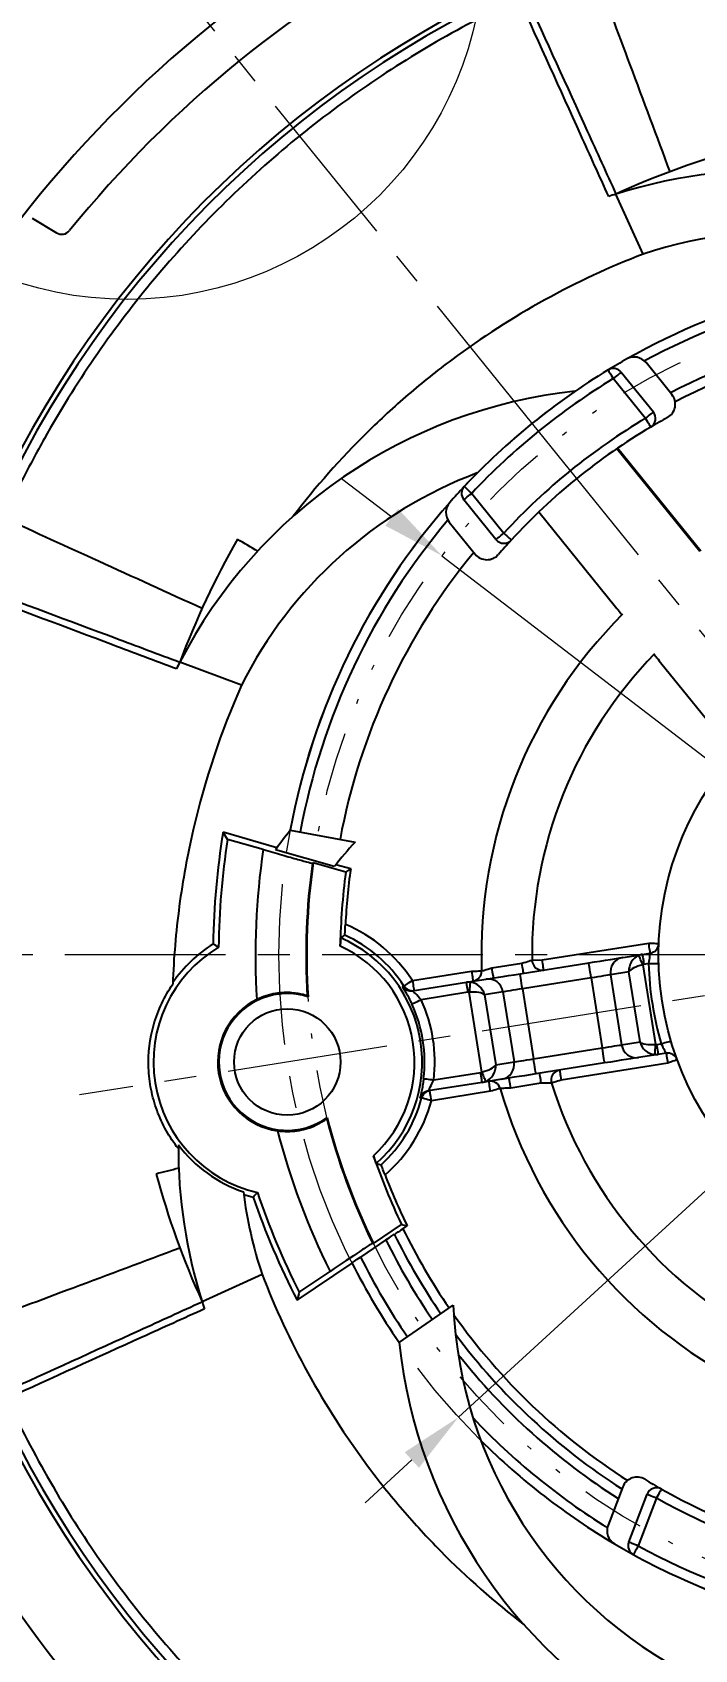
# Model space of a CAD drawing. Header units: millimetres. Extents: x 2517 to 6633, y 792 to 3241.
# Drawn here: x 2718.24 to 2731.32, y 961.41 to 993.32 of the extents above; entities that cross this region are included whole.
import ezdxf

# ---------------------------------------------------------------- set-up
doc = ezdxf.new("R2010")
doc.units = ezdxf.units.MM
doc.linetypes.add('CENTER', pattern=[50.8, 31.75, -6.35, 6.35, -6.35])
doc.linetypes.add('DIVIDE', pattern=[31.75, 12.7, -6.35, 0, -6.35, 0, -6.35])
for name, color, linetype, lineweight in [('中心线', 1, 'CENTER', 9), ('双点划线', 5, 'DIVIDE', 9), ('实线', 7, 'Continuous', 25), ('尺寸标注', 2, 'Continuous', 9)]:
    doc.layers.add(name, color=color, linetype=linetype, lineweight=lineweight)
doc.styles.add('st', font='txt.shx')
doc.dimstyles.new('2st', dxfattribs={"dimscale": 0.5, "dimtxt": 2.5, "dimasz": 2.5, "dimexe": 1.25, "dimexo": 0, "dimtad": 1, "dimtoh": 1, "dimdec": 1, "dimlfac": 0.5, "dimdsep": 46, "dimtxsty": 'st', "dimcen": 0, "dimclrd": 256, "dimclre": 256, "dimclrt": 3, "dimadec": 0, "dimazin": 2, "dimtfac": 1, "dimtdec": 1, "dimtofl": 0, "dimtmove": 0, "dimatfit": 1, "dimfxl": 1, "dimlwd": -1, "dimlwe": -1, "dimarcsym": 0})
doc.dimstyles.new('st', dxfattribs={"dimscale": 0.5, "dimtxt": 2.5, "dimasz": 2.5, "dimexe": 1.25, "dimexo": 0, "dimtad": 1, "dimtoh": 1, "dimdsep": 46, "dimtxsty": 'st', "dimcen": 0, "dimclrd": 256, "dimclre": 256, "dimclrt": 3, "dimadec": 3, "dimazin": 2, "dimtfac": 1, "dimtmove": 0, "dimatfit": 1, "dimfxl": 1, "dimlwd": -1, "dimlwe": -1, "dimarcsym": 0})

# ---------------------------------------------------------------- blocks, each defined once
blk = doc.blocks.new('*D490')
at = {"layer": 'Defpoints', "color": 0, "ltscale": 0.1, "transparency": 16777216}
for p in [(2727.425, 1001.778), (2745.695, 998.8), (2728.234, 985.454), (2736.604, 975.118), (2736.604, 975.118)]:
    blk.add_point(p, dxfattribs=at)
at = {"layer": '中心线', "ltscale": 0.1, "transparency": 16777216}
for p, q in [((2745.695, 998.8), (2746.933, 1002.024)), ((2728.234, 985.454), (2718.467, 997.516))]:
    blk.add_line(p, q, dxfattribs=at)
blk.add_arc((2736.604, 975.118), 28.196, 71.5403, 126.4597, dxfattribs=at)
for points in [[(2745.603, 1002.059), (2745.462, 1001.667), (2746.709, 1001.441)], [(2719.976, 997.63), (2719.721, 997.96), (2718.86, 997.03)]]:
    blk.add_solid(points, dxfattribs=at)
at = {"layer": '中心线', "color": 3, "ltscale": 0.1, "transparency": 16777216, "insert": (2733.205, 1004.052), "char_height": 1.25, "attachment_point": 5, "rotation": 6.7014, "style": 'st'}
blk.add_mtext('60°', dxfattribs=at)
blk = doc.blocks.new('*D494')
at = {"layer": 'Defpoints', "color": 0, "ltscale": 0.1, "transparency": 16777216}
for p in [(2746.556, 984.24), (2726.653, 965.995)]:
    blk.add_point(p, dxfattribs=at)
at = {"layer": '尺寸标注', "ltscale": 0.1, "transparency": 16777216}
for p, q in [((2747.477, 985.084), (2755.873, 992.78)), ((2755.873, 992.78), (2759.519, 992.78)), ((2726.653, 965.995), (2746.556, 984.24)), ((2725.731, 965.151), (2724.81, 964.306))]:
    blk.add_line(p, q, dxfattribs=at)
for points in [[(2747.337, 985.238), (2747.618, 984.931), (2746.556, 984.24)], [(2725.591, 965.304), (2725.872, 964.997), (2726.653, 965.995)]]:
    blk.add_solid(points, dxfattribs=at)
at = {"layer": '尺寸标注', "color": 3, "ltscale": 0.1, "transparency": 16777216, "insert": (2757.852, 993.718), "char_height": 1.25, "attachment_point": 5, "style": 'st'}
blk.add_mtext('∅27', dxfattribs=at)
blk = doc.blocks.new('*D507')
at = {"layer": 'Defpoints', "color": 0, "ltscale": 0.1, "transparency": 16777216}
for p in [(2726.326, 982.995), (2746.883, 967.24)]:
    blk.add_point(p, dxfattribs=at)
at = {"layer": '尺寸标注', "ltscale": 0.1, "transparency": 16777216}
for p, q in [((2725.333, 983.755), (2724.341, 984.515)), ((2726.326, 982.995), (2746.883, 967.24)), ((2747.875, 966.48), (2757.209, 959.327)), ((2757.209, 959.327), (2764.526, 959.327))]:
    blk.add_line(p, q, dxfattribs=at)
for points in [[(2725.46, 983.92), (2725.207, 983.59), (2726.326, 982.995)], [(2748.002, 966.646), (2747.749, 966.315), (2746.883, 967.24)]]:
    blk.add_solid(points, dxfattribs=at)
at = {"layer": '尺寸标注', "color": 3, "ltscale": 0.1, "transparency": 16777216, "insert": (2761.024, 960.675), "char_height": 1.25, "attachment_point": 5, "style": 'st'}
blk.add_mtext('%%c26{}{\\H0.71x;\\C3;\\S+0.03^  0;}', dxfattribs=at)

msp = doc.modelspace()

# ---------------------------------------------------------------- linework, layer by layer
at = {"layer": '中心线', "ltscale": 0.1}
for p, q in [((2736.6044, 975.1175), (2728.2344, 985.4536)), ((2750.3236, 977.2904), (2719.1662, 972.3556)), ((2762.6934, 975.1175), (2704.2902, 975.1175))]:
    msp.add_line(p, q, dxfattribs=at)
msp.add_circle((2736.6044, 975.1175), 13.5, dxfattribs=at)
at = {"layer": '双点划线', "ltscale": 0.1}
msp.add_circle((2736.6044, 975.1175), 12.95, dxfattribs=at)
at = {"layer": '实线'}
for p, q in [((2730.301, 988.9489), (2729.7619, 990.1319)), ((2718.2359, 989.6543), (2718.7129, 989.3677)), ((2729.8657, 986.6171), (2730.5014, 985.8322)), ((2730.8675, 986.1746), (2730.3564, 986.8057)), ((2730.3459, 985.7063), (2729.7103, 986.4912)), ((2731.4215, 983.0792), (2729.7783, 985.1083)), ((2731.4362, 983.0887), (2729.7928, 985.1181)), ((2727.3928, 983.3149), (2726.7571, 984.0998)), ((2726.9126, 984.2257), (2727.5482, 983.4407)), ((2726.4707, 983.6591), (2726.9817, 983.028)), ((2728.2385, 983.8595), (2729.7553, 981.9864)), ((2722.367, 980.4407), (2721.1493, 980.896)), ((2730.6419, 980.8915), (2731.9765, 979.2434)), ((2723.3304, 977.5777), (2724.6087, 977.3408)), ((2723.0654, 977.2334), (2722.0036, 977.5379)), ((2722.7969, 977.1969), (2722.0917, 977.3991)), ((2724.1982, 976.8605), (2723.0362, 977.1937)), ((2723.7682, 976.9274), (2723.7828, 976.9369)), ((2724.4263, 976.7524), (2723.7828, 976.9369)), ((2724.2235, 976.8923), (2724.2307, 976.8902)), ((2724.5231, 976.8154), (2724.232, 976.8989)), ((2724.4263, 976.7524), (2724.5231, 976.8154)), ((2728.305, 975.018), (2730.4088, 975.3512)), ((2729.8964, 975.0676), (2730.284, 975.1289)), ((2730.284, 975.1289), (2730.4401, 975.1537)), ((2725.7427, 974.6122), (2726.9097, 974.797)), ((2727.3079, 974.8601), (2727.9059, 974.9548)), ((2727.8672, 974.7462), (2729.2256, 974.9613)), ((2728.105, 975.0156), (2728.305, 975.018)), ((2730.0188, 974.7832), (2729.6559, 974.7257)), ((2729.6559, 974.7257), (2729.8749, 973.343)), ((2730.2378, 973.4004), (2730.0188, 974.7832)), ((2730.2911, 974.9245), (2730.5404, 973.3501)), ((2730.4067, 974.9459), (2730.3153, 974.9314)), ((2725.74, 974.4092), (2726.8089, 974.5785)), ((2726.8089, 974.5785), (2727.1965, 974.6399)), ((2727.5309, 974.3892), (2727.1679, 974.3317)), ((2727.5309, 974.3892), (2727.7499, 973.0064)), ((2729.2726, 974.665), (2727.9141, 974.4499)), ((2727.9141, 974.4499), (2728.1331, 973.0671)), ((2729.2726, 974.665), (2729.4916, 973.2822)), ((2723.6664, 974.3101), (2723.6807, 974.2919)), ((2726.8401, 974.381), (2725.9123, 974.234)), ((2727.1147, 972.8076), (2726.8653, 974.382)), ((2727.1679, 974.3317), (2727.3869, 972.9489)), ((2728.1331, 973.0671), (2729.4916, 973.2822)), ((2729.8749, 973.343), (2730.2378, 973.4004)), ((2730.5969, 973.1536), (2730.2093, 973.0922)), ((2730.5656, 973.3511), (2730.657, 973.3656)), ((2730.7529, 973.1783), (2730.5969, 973.1536)), ((2726.1626, 972.6537), (2727.0904, 972.8007)), ((2727.3869, 972.9489), (2727.7499, 973.0064)), ((2729.5385, 972.9859), (2728.1801, 972.7708)), ((2730.7842, 972.9807), (2728.6804, 972.6475)), ((2727.1217, 972.6032), (2726.0528, 972.4339)), ((2727.5093, 972.6646), (2727.1217, 972.6032)), ((2728.2813, 972.5843), (2727.6834, 972.4896)), ((2727.2851, 972.4265), (2726.1181, 972.2417)), ((2724.0501, 971.8874), (2724.0581, 971.9092)), ((2724.9726, 969.4251), (2725.5276, 969.7995)), ((2725.5276, 969.7995), (2725.6391, 969.7694)), ((2725.5554, 969.7129), (2725.6391, 969.7694)), ((2725.2167, 969.4951), (2724.715, 969.1566)), ((2724.9557, 969.4296), (2724.9726, 969.4251)), ((2723.4662, 968.3038), (2724.5518, 969.036)), ((2722.773, 968.8142), (2721.59, 968.2751)), ((2723.5071, 968.4629), (2724.1153, 968.8732)), ((2725.4787, 967.471), (2726.55, 968.2074)), ((2729.8972, 964.6207), (2729.6061, 963.8625)), ((2730.0148, 963.5319), (2730.3767, 964.4749)), ((2730.5635, 964.4032), (2730.2015, 963.4602))]:
    msp.add_line(p, q, dxfattribs=at)
at = {"layer": '实线', "flags": 128}
for points in [[(2729.6066, 986.6623), (2729.6086, 986.659), (2729.6145, 986.6493), (2729.6241, 986.6335), (2729.637, 986.6122), (2729.6527, 986.5863), (2729.6706, 986.5567), (2729.6901, 986.5246), (2729.7103, 986.4912)], [(2729.7103, 986.4912), (2729.7406, 986.5158), (2729.7698, 986.5394), (2729.7966, 986.5612), (2729.8202, 986.5802), (2729.8395, 986.5959), (2729.8539, 986.6075), (2729.8627, 986.6147), (2729.8657, 986.6171)], [(2730.3459, 985.7063), (2730.3762, 985.7308), (2730.4054, 985.7545), (2730.4323, 985.7762), (2730.4558, 985.7953), (2730.4752, 985.8109), (2730.4895, 985.8226), (2730.4984, 985.8297), (2730.5014, 985.8322)], [(2730.3459, 985.7063), (2730.3658, 985.6727), (2730.3849, 985.6404), (2730.4025, 985.6106), (2730.4179, 985.5845), (2730.4305, 985.5631), (2730.4399, 985.5472), (2730.4457, 985.5374), (2730.4477, 985.5341)], [(2726.7668, 984.3627), (2726.7696, 984.36), (2726.7779, 984.3522), (2726.7914, 984.3396), (2726.8095, 984.3225), (2726.8316, 984.3018), (2726.8568, 984.2781), (2726.8841, 984.2524), (2726.9126, 984.2257)], [(2726.7571, 984.0998), (2726.7601, 984.1023), (2726.769, 984.1094), (2726.7833, 984.121), (2726.8026, 984.1367), (2726.8262, 984.1558), (2726.8531, 984.1775), (2726.8822, 984.2011), (2726.9126, 984.2257)], [(2727.3928, 983.3149), (2727.3958, 983.3173), (2727.4046, 983.3245), (2727.419, 983.3361), (2727.4383, 983.3517), (2727.4618, 983.3708), (2727.4887, 983.3926), (2727.5179, 983.4162), (2727.5482, 983.4407)], [(2727.5482, 983.4407), (2727.5769, 983.4143), (2727.6046, 983.3889), (2727.63, 983.3655), (2727.6523, 983.345), (2727.6706, 983.3282), (2727.6842, 983.3157), (2727.6926, 983.308), (2727.6955, 983.3054)], [(2722.0917, 977.3991), (2722.074, 977.4269), (2722.0036, 977.5379)], [(2724.323, 975.453), (2724.3686, 975.4819), (2724.4089, 975.5071)], [(2730.4088, 975.3512), (2730.4478, 975.3497), (2730.4853, 975.3483), (2730.5198, 975.347), (2730.5501, 975.3459), (2730.5749, 975.3449), (2730.5934, 975.3442), (2730.6048, 975.3438), (2730.6086, 975.3437)], [(2730.4401, 975.1537), (2730.4395, 975.1575), (2730.4377, 975.1687), (2730.4348, 975.187), (2730.4309, 975.2115), (2730.4262, 975.2415), (2730.4207, 975.2756), (2730.4149, 975.3127), (2730.4088, 975.3512)], [(2729.2256, 974.9613), (2729.3397, 974.9794), (2729.4506, 974.997), (2729.5554, 975.0135), (2729.6511, 975.0287), (2729.7352, 975.042), (2729.8053, 975.0531), (2729.8595, 975.0617), (2729.8964, 975.0676)], [(2730.2911, 974.9245), (2730.2766, 974.9592), (2730.2627, 974.9927), (2730.2497, 975.0237), (2730.2383, 975.0512), (2730.2287, 975.0742), (2730.2213, 975.0918), (2730.2164, 975.1035), (2730.2142, 975.1088)], [(2730.284, 975.1289), (2730.2846, 975.1252), (2730.2864, 975.1139), (2730.2893, 975.0957), (2730.2932, 975.0711), (2730.2979, 975.0412), (2730.3033, 975.007), (2730.3092, 974.9699), (2730.3153, 974.9314)], [(2726.9097, 974.797), (2726.9487, 974.7983), (2726.9862, 974.7995), (2727.0207, 974.8007), (2727.051, 974.8017), (2727.0759, 974.8025), (2727.0943, 974.8031), (2727.1057, 974.8035), (2727.1096, 974.8036)], [(2726.9097, 974.797), (2726.9158, 974.7585), (2726.9216, 974.7214), (2726.927, 974.6873), (2726.9318, 974.6573), (2726.9357, 974.6328), (2726.9386, 974.6145), (2726.9404, 974.6033), (2726.941, 974.5995)], [(2727.1965, 974.6399), (2727.2333, 974.6458), (2727.2875, 974.6544), (2727.3576, 974.6655), (2727.4417, 974.6788), (2727.5374, 974.6939), (2727.6422, 974.7105), (2727.7531, 974.7281), (2727.8672, 974.7462)], [(2727.3079, 974.8601), (2727.314, 974.8215), (2727.3199, 974.7845), (2727.3253, 974.7503), (2727.3301, 974.7204), (2727.3339, 974.6958), (2727.3368, 974.6776), (2727.3386, 974.6663), (2727.3392, 974.6625)], [(2727.9141, 974.4499), (2727.905, 974.5077), (2727.8962, 974.5632), (2727.8881, 974.6145), (2727.8809, 974.6594), (2727.8751, 974.6962), (2727.8708, 974.7236), (2727.8681, 974.7405), (2727.8672, 974.7462)], [(2727.9372, 974.7572), (2727.9366, 974.761), (2727.9348, 974.7723), (2727.9319, 974.7905), (2727.928, 974.8151), (2727.9233, 974.845), (2727.9179, 974.8792), (2727.912, 974.9162), (2727.9059, 974.9548)], [(2728.3363, 974.8205), (2728.3357, 974.8242), (2728.3339, 974.8355), (2728.331, 974.8537), (2728.3271, 974.8783), (2728.3223, 974.9082), (2728.3169, 974.9424), (2728.3111, 974.9795), (2728.305, 975.018)], [(2729.2726, 974.665), (2729.2634, 974.7228), (2729.2546, 974.7784), (2729.2465, 974.8296), (2729.2394, 974.8745), (2729.2336, 974.9114), (2729.2292, 974.9388), (2729.2266, 974.9556), (2729.2256, 974.9613)], [(2729.6559, 974.7257), (2729.6348, 974.7224), (2729.6038, 974.7175), (2729.5638, 974.7111), (2729.5157, 974.7035), (2729.461, 974.6949), (2729.4011, 974.6854), (2729.3378, 974.6753), (2729.2726, 974.665)], [(2730.4067, 974.9459), (2730.4457, 974.947), (2730.4833, 974.948), (2730.5178, 974.949), (2730.5481, 974.9498), (2730.573, 974.9505), (2730.5914, 974.951), (2730.6028, 974.9513), (2730.6067, 974.9514)], [(2725.5415, 974.497), (2725.5452, 974.4977), (2725.5601, 974.5004), (2725.575, 974.5032)], [(2725.575, 974.5032), (2725.5785, 974.5054), (2725.5882, 974.5118), (2725.6038, 974.5219), (2725.6246, 974.5354), (2725.65, 974.5519), (2725.6789, 974.5707), (2725.7102, 974.591), (2725.7427, 974.6122)], [(2725.7427, 974.6122), (2725.7488, 974.5736), (2725.7547, 974.5366), (2725.7601, 974.5024), (2725.7648, 974.4725), (2725.7687, 974.4479), (2725.7716, 974.4297), (2725.7734, 974.4184), (2725.774, 974.4146)], [(2726.8401, 974.381), (2726.834, 974.4195), (2726.8282, 974.4566), (2726.8228, 974.4907), (2726.818, 974.5207), (2726.8141, 974.5452), (2726.8112, 974.5635), (2726.8095, 974.5747), (2726.8089, 974.5785)], [(2726.8814, 974.581), (2726.881, 974.5752), (2726.8799, 974.5626), (2726.8784, 974.5435), (2726.8764, 974.5187), (2726.874, 974.489), (2726.8713, 974.4555), (2726.8683, 974.4194), (2726.8653, 974.382)], [(2727.9141, 974.4499), (2727.849, 974.4395), (2727.7856, 974.4295), (2727.7257, 974.42), (2727.671, 974.4113), (2727.623, 974.4037), (2727.5829, 974.3974), (2727.5519, 974.3925), (2727.5309, 974.3892)], [(2725.731, 974.1497), (2725.7347, 974.1515), (2725.7452, 974.1563), (2725.7621, 974.1642), (2725.7846, 974.1747), (2725.812, 974.1874), (2725.8433, 974.2019), (2725.8771, 974.2177), (2725.9123, 974.234)], [(2729.4916, 973.2822), (2729.5568, 973.2926), (2729.6202, 973.3026), (2729.68, 973.3121), (2729.7347, 973.3208), (2729.7828, 973.3284), (2729.8228, 973.3347), (2729.8538, 973.3396), (2729.8749, 973.343)], [(2729.5385, 972.9859), (2729.5376, 972.9916), (2729.5349, 973.0085), (2729.5306, 973.0359), (2729.5248, 973.0727), (2729.5177, 973.1176), (2729.5095, 973.1689), (2729.5007, 973.2244), (2729.4916, 973.2822)], [(2730.5404, 973.3501), (2730.5374, 973.3127), (2730.5345, 973.2766), (2730.5317, 973.2431), (2730.5293, 973.2134), (2730.5273, 973.1886), (2730.5258, 973.1695), (2730.5248, 973.1569), (2730.5243, 973.1511)], [(2730.5656, 973.3511), (2730.5717, 973.3126), (2730.5776, 973.2755), (2730.583, 973.2414), (2730.5877, 973.2114), (2730.5916, 973.1869), (2730.5945, 973.1686), (2730.5963, 973.1574), (2730.5969, 973.1536)], [(2730.657, 973.3656), (2730.6945, 973.3766), (2730.7305, 973.3872), (2730.7636, 973.397), (2730.7927, 973.4056), (2730.8166, 973.4126), (2730.8343, 973.4178), (2730.8452, 973.421), (2730.8489, 973.4221)], [(2730.7529, 973.1783), (2730.7535, 973.1745), (2730.7553, 973.1633), (2730.7582, 973.145), (2730.7621, 973.1204), (2730.7668, 973.0905), (2730.7722, 973.0563), (2730.7781, 973.0193), (2730.7842, 972.9807)], [(2727.1217, 972.6032), (2727.1211, 972.607), (2727.1193, 972.6182), (2727.1164, 972.6365), (2727.1126, 972.661), (2727.1078, 972.691), (2727.1024, 972.7251), (2727.0965, 972.7622), (2727.0904, 972.8007)], [(2727.1915, 972.6233), (2727.1893, 972.6286), (2727.1844, 972.6403), (2727.177, 972.6579), (2727.1675, 972.6809), (2727.156, 972.7084), (2727.1431, 972.7394), (2727.1291, 972.7729), (2727.1147, 972.8076)], [(2727.7499, 973.0064), (2727.7709, 973.0097), (2727.8019, 973.0146), (2727.842, 973.021), (2727.89, 973.0286), (2727.9447, 973.0372), (2728.0046, 973.0467), (2728.068, 973.0568), (2728.1331, 973.0671)], [(2728.1801, 972.7708), (2728.1792, 972.7765), (2728.1765, 972.7933), (2728.1722, 972.8207), (2728.1663, 972.8576), (2728.1592, 972.9025), (2728.1511, 972.9537), (2728.1423, 973.0093), (2728.1331, 973.0671)], [(2728.6491, 972.8451), (2728.6497, 972.8413), (2728.6515, 972.83), (2728.6544, 972.8118), (2728.6583, 972.7872), (2728.663, 972.7573), (2728.6684, 972.7231), (2728.6743, 972.6861), (2728.6804, 972.6475)], [(2730.2093, 973.0922), (2730.1724, 973.0863), (2730.1182, 973.0778), (2730.0481, 973.0666), (2729.964, 973.0533), (2729.8683, 973.0382), (2729.7635, 973.0216), (2729.6526, 973.004), (2729.5385, 972.9859)], [(2730.972, 973.0497), (2730.9684, 973.0484), (2730.9577, 973.0444), (2730.9403, 973.0381), (2730.917, 973.0295), (2730.8885, 973.019), (2730.8561, 973.0071), (2730.8208, 972.9942), (2730.7842, 972.9807)], [(2725.9641, 972.6779), (2725.9682, 972.6774), (2725.9797, 972.676), (2725.9981, 972.6738), (2726.0228, 972.6708), (2726.0528, 972.6671), (2726.087, 972.6629), (2726.1241, 972.6584), (2726.1626, 972.6537)], [(2727.2851, 972.4265), (2727.279, 972.4651), (2727.2731, 972.5021), (2727.2677, 972.5363), (2727.263, 972.5662), (2727.2591, 972.5908), (2727.2562, 972.609), (2727.2544, 972.6203), (2727.2538, 972.6241)], [(2727.4773, 972.482), (2727.4736, 972.481), (2727.4626, 972.4778), (2727.4449, 972.4727), (2727.421, 972.4658), (2727.3919, 972.4574), (2727.3586, 972.4478), (2727.3226, 972.4374), (2727.2851, 972.4265)], [(2728.1801, 972.7708), (2728.066, 972.7527), (2727.9551, 972.7352), (2727.8503, 972.7186), (2727.7546, 972.7034), (2727.6705, 972.6901), (2727.6004, 972.679), (2727.5462, 972.6704), (2727.5093, 972.6646)], [(2727.6834, 972.4896), (2727.6773, 972.5282), (2727.6714, 972.5652), (2727.666, 972.5994), (2727.6613, 972.6293), (2727.6574, 972.6539), (2727.6545, 972.6721), (2727.6527, 972.6834), (2727.6521, 972.6872)], [(2728.25, 972.7819), (2728.2506, 972.7781), (2728.2524, 972.7668), (2728.2553, 972.7486), (2728.2592, 972.724), (2728.264, 972.6941), (2728.2694, 972.6599), (2728.2752, 972.6229), (2728.2813, 972.5843)], [(2728.6804, 972.6475), (2728.6432, 972.6359), (2728.6073, 972.6248), (2728.5743, 972.6145), (2728.5454, 972.6055), (2728.5216, 972.5981), (2728.504, 972.5926), (2728.4931, 972.5892), (2728.4895, 972.588)], [(2725.925, 972.2935), (2725.9212, 972.293), (2725.9062, 972.2911), (2725.8912, 972.2891)], [(2726.1181, 972.2417), (2726.0807, 972.2518), (2726.0446, 972.2614), (2726.0113, 972.2704), (2725.9821, 972.2782), (2725.9581, 972.2846), (2725.9402, 972.2895), (2725.929, 972.2925), (2725.925, 972.2935)], [(2726.1181, 972.2417), (2726.112, 972.2803), (2726.1062, 972.3173), (2726.1008, 972.3515), (2726.096, 972.3814), (2726.0921, 972.406), (2726.0892, 972.4242), (2726.0875, 972.4355), (2726.0869, 972.4393)], [(2725.0277, 971.0033), (2725.0801, 970.9899), (2725.1261, 970.9784)], [(2723.5071, 968.4629), (2723.4988, 968.431), (2723.4662, 968.3038)], [(2730.6617, 964.5774), (2730.6598, 964.574), (2730.6542, 964.5641), (2730.6451, 964.548), (2730.6329, 964.5264), (2730.618, 964.5), (2730.601, 964.4698), (2730.5826, 964.4372), (2730.5635, 964.4032)], [(2730.3767, 964.4749), (2730.3803, 964.4735), (2730.3909, 964.4694), (2730.4082, 964.4628), (2730.4314, 964.4539), (2730.4597, 964.443), (2730.492, 964.4306), (2730.527, 964.4172), (2730.5635, 964.4032)], [(2730.0148, 963.5319), (2730.0184, 963.5305), (2730.029, 963.5264), (2730.0462, 963.5198), (2730.0695, 963.5109), (2730.0977, 963.5), (2730.13, 963.4876), (2730.1651, 963.4742), (2730.2015, 963.4602)], [(2730.2015, 963.4602), (2730.1827, 963.426), (2730.1646, 963.3931), (2730.148, 963.3628), (2730.1334, 963.3363), (2730.1214, 963.3145), (2730.1125, 963.2983), (2730.107, 963.2883), (2730.1052, 963.2849)]]:
    msp.add_lwpolyline(points, dxfattribs=at)
at = {"layer": '实线'}
for centre, radius in [((2736.6044, 975.1175), 6), ((2723.2706, 973.0057), 1.05)]:
    msp.add_circle(centre, radius, dxfattribs=at)
for centre, radius, start, end in [((2736.6044, 975.1175), 21.1, 71.98834, 66.01166), ((2736.6044, 975.1175), 21, 71.98834, 66.01166), ((2736.6044, 975.1175), 23.6, 115.87237, 142.12763), ((2736.6044, 975.1175), 22.7, 117.03269, 140.96731), ((2736.6044, 975.1175), 16.5, 105.19016, 114.5), ((2732.7932, 980.6024), 10, 62.63317, 107.64538), ((2718.8159, 989.5391), 0.2, 239, 320.96731), ((2733.0043, 980.7848), 8.6, 58.9399, 108.32049), ((2736.6044, 975.1175), 13.5, 90.20778, 119.40593), ((2736.6044, 975.1175), 13.3, 88.39485, 118.18283), ((2736.6044, 975.1175), 12.5, 86.0665, 117.46304), ((2736.6044, 975.1175), 12.3, 85.40936, 117.46828), ((2736.6044, 975.1175), 13.5, 119.40593, 121.22181), ((2730.1232, 986.6169), 0.3, 39, 119.40593), ((2736.6044, 975.1175), 13.5, 121.22181, 136.77819), ((2729.7103, 986.4912), 0.2, 39, 121.22181), ((2730.0311, 976.301), 10, 96.16078, 152.64538), ((2736.6044, 975.1175), 13.3, 121.22181, 136.77819), ((2730.6343, 985.9858), 0.3, 298.78052, 39), ((2736.6044, 975.1175), 12.3, 120.58503, 137.41497), ((2730.3459, 985.7063), 0.2, 300.58503, 39), ((2736.6044, 975.1175), 12.1, 118.78052, 120.58503), ((2736.6044, 975.1175), 12.1, 120.58503, 137.41497), ((2730.0513, 976.5793), 8.6, 110.6115, 153.32049), ((2736.6044, 975.1175), 13.5, 136.77819, 138.59407), ((2726.9126, 984.2257), 0.2, 136.77819, 219), ((2736.6044, 975.1175), 13.5, 138.59407, 169.5), ((2726.7038, 983.8479), 0.3, 138.59407, 219), ((2736.6044, 975.1175), 13.3, 139.81717, 169.5), ((2736.6044, 975.1175), 16.5, 150.19016, 159.5), ((2736.6044, 975.1175), 12.5, 140.53696, 169.5), ((2727.2149, 983.2168), 0.3, 219, 319.21948), ((2727.5482, 983.4407), 0.2, 219, 317.41497), ((2736.6044, 975.1175), 12.1, 137.41497, 139.21948), ((2736.6044, 975.1175), 9.5, 134.95765, 181.89366), ((2736.6044, 975.1175), 8.5, 135.66155, 180.68714), ((2731.1195, 971.3063), 10, 141.16078, 143.93281), ((2736.6044, 975.1175), 14.8, 170.58769, 179.16511), ((2736.6044, 975.1175), 14.6909, 171.06533, 179.39878), ((2730.937, 971.5174), 8.6, 137.37989, 141.59009), ((2736.6044, 975.1175), 13.9631, 171.43562, 183.60932), ((2736.6044, 975.1175), 12.9632, 171.97422, 183.57104), ((2736.6044, 975.1175), 12.95, 171.92356, 183.65559), ((2736.6044, 975.1175), 12.5, 171.78509, 171.84717), ((2736.6044, 975.1175), 12.2873, 172.3539, 179.19125), ((2736.6044, 975.1175), 12.2, 172, 177.16503), ((2723.2706, 973.0057), 2.9483, 33.01774, 67.06868), ((2723.2706, 973.0057), 2.664, 311.26858, 66.73142), ((2723.2706, 973.0057), 2.7483, 33.01774, 65.53219), ((2730.4088, 975.3512), 0.2, 279, 357.84006), ((2723.2706, 973.0057), 2.6409, 120.90239, 257.09761), ((2723.2706, 973.0057), 2.75, 122.18095, 145.26428), ((2715.1491, 963.4818), 13.5929, 60.15233, 60.67738), ((2723.2706, 973.0057), 2.514, 312.63017, 65.36983), ((2729.9471, 974.7763), 0.2956, 99.88141, 189.85504), ((2726.9097, 974.797), 0.2, 279, 1.89366), ((2728.305, 975.018), 0.2, 180.68714, 279), ((2736.6044, 975.1175), 6.2, 181.58633, 196.41367), ((2725.7087, 974.6068), 0.2, 213.29022, 248.18698), ((2725.7427, 974.6122), 0.2, 213.01491, 278.99945), ((2725.7087, 974.6068), 0.2, 248.18661, 279.00001), ((2727.2382, 974.3473), 0.2956, 8.14498, 98.1186), ((2723.2706, 973.0057), 1.3718, 116.01278, 261.98722), ((2723.2706, 973.0057), 1.35, 72.31351, 305.68649), ((2723.2706, 973.0057), 2.7134, 353.06197, 24.93803), ((2723.2706, 973.0057), 2.9134, 353.06197, 24.93803), ((2730.1675, 973.3848), 0.2956, 188.14491, 278.11858), ((2730.7842, 972.9807), 0.2, 20.15994, 99), ((2727.4586, 972.9558), 0.2956, 279.88144, 9.85512), ((2728.6804, 972.6475), 0.2, 99, 197.31286), ((2727.2851, 972.4265), 0.2, 16.10634, 99), ((2736.6044, 975.1175), 9.5, 196.10634, 243.04235), ((2736.6044, 975.1175), 8.5, 197.31286, 242.33845), ((2723.2706, 973.0057), 2.7483, 312.46781, 344.98226), ((2723.2706, 973.0057), 2.9483, 310.93132, 344.98226), ((2726.0841, 972.2363), 0.2, 119.79925, 164.70938), ((2726.1181, 972.2417), 0.2, 99.00082, 164.98479), ((2726.0841, 972.2363), 0.2, 98.99971, 119.79874), ((2736.6044, 975.1175), 12.9632, 194.42896, 206.02578), ((2736.6044, 975.1175), 12.95, 194.34441, 206.07644), ((2736.6044, 975.1175), 13.9631, 194.39068, 206.56438), ((2731.1195, 971.3063), 10, 179.65029, 197.64538), ((2723.2706, 973.0057), 2.7037, 217.29602, 251.31182), ((2736.6044, 975.1175), 12.2873, 198.80875, 205.6461), ((2736.6044, 975.1175), 16.5, 195.19016, 204.5), ((2736.6044, 975.1175), 12.2, 200.83497, 206), ((2730.937, 971.5174), 8.6, 187.16719, 198.32049), ((2723.2706, 973.0057), 2.75, 251.78144, 255.81905), ((2712.5771, 979.5779), 13.6288, 317.32319, 317.84686), ((2736.6044, 975.1175), 14.8, 198.83489, 207.41231), ((2736.6044, 975.1175), 14.6909, 198.60122, 206.93467), ((2736.6044, 975.1175), 12.5, 206.16091, 214.5), ((2736.6044, 975.1175), 12.3, 206.06546, 214.5), ((2736.6044, 975.1175), 12.7, 206.27717, 214.5), ((2736.6044, 975.1175), 13.5, 206.74483, 214.5), ((2736.6044, 975.1175), 13.3, 206.62755, 214.5), ((2736.6044, 975.1175), 23.6, 195.87237, 222.12763), ((2736.6044, 975.1175), 22.7, 197.03269, 220.96731), ((2735.1426, 968.5645), 8.6, 182.37989, 243.32049), ((2736.6044, 975.1175), 12.3, 215.25243, 237.46828), ((2735.4209, 968.5442), 10, 186.16078, 242.64538), ((2736.6044, 975.1175), 12.5, 216.78509, 237.46304), ((2736.6044, 975.1175), 12.7, 218.35908, 237.64716), ((2736.6044, 975.1175), 13.3, 223.39485, 238.18283), ((2736.6044, 975.1175), 13.5, 225.20778, 239.40593), ((2730.1772, 964.5132), 0.3, 58.78052, 159), ((2736.6044, 975.1175), 12.1, 238.78052, 240.58503), ((2730.5635, 964.4032), 0.2, 60.58503, 159), ((2736.6044, 975.1175), 12.1, 240.58503, 257.41497), ((2736.6044, 975.1175), 12.3, 240.58503, 257.41497), ((2729.8862, 963.755), 0.3, 159, 239.40593), ((2736.6044, 975.1175), 13.5, 239.40593, 241.22181), ((2730.2015, 963.4602), 0.2, 159, 241.22181), ((2736.6044, 975.1175), 13.5, 241.22181, 256.77819), ((2736.6044, 975.1175), 13.3, 241.22181, 256.77819)]:
    msp.add_arc(centre, radius, start, end, dxfattribs=at)
for centre, major_axis, ratio, start_param, end_param in [((2730.3062, 974.8287), (0.1403, 0.275), 0.9162457, 0.8329813, 2.1587989), ((2730.3309, 974.8326), (-0.0469, 0.2963), 0.9903538, 0, 0.2449787), ((2730.3062, 974.8287), (0.292, 0.0736), 0.3210395, 1.5418432, 2.8676609), ((2730.3309, 974.8326), (0.1018, 0.0161), 0.9701425, 1.5707963, 1.815775), ((2726.8558, 974.2822), (-0.0469, 0.2963), 0.9903538, 6.0382066, 6.2831853), ((2726.8805, 974.2861), (0.3004, 0.0202), 0.3210395, 0.2739318, 1.5997494), ((2726.8805, 974.2861), (0.2184, -0.2181), 0.9162457, 0.9827937, 2.3086114), ((2726.8558, 974.2822), (0.1018, 0.0161), 0.9701425, 1.3258177, 1.5707963), ((2730.5252, 973.446), (0.3004, 0.0202), 0.3210395, 3.4155244, 4.7413421), ((2730.5252, 973.446), (0.2184, -0.2181), 0.9162457, 4.1243864, 5.450204), ((2730.5499, 973.4499), (-0.0469, 0.2963), 0.9903538, 2.896614, 3.1415927), ((2730.5499, 973.4499), (-0.1018, -0.0161), 0.9701425, 1.3258177, 1.5707963), ((2727.0748, 972.8995), (-0.1018, -0.0161), 0.9701425, 1.5707963, 1.815775), ((2727.0995, 972.9034), (0.292, 0.0736), 0.3210395, 4.6834359, 6.0092535), ((2727.0995, 972.9034), (0.1403, 0.275), 0.9162457, 3.9745739, 5.3003916), ((2727.0748, 972.8995), (-0.0469, 0.2963), 0.9903538, 3.1415927, 3.3865713)]:
    msp.add_ellipse(centre, major_axis=major_axis, ratio=ratio, start_param=start_param, end_param=end_param, dxfattribs=at)
for points, knots in [([(2729.3204, 994.5994), (2729.5596, 993.9597), (2729.7988, 993.32), (2730.0379, 992.6802), (2730.3006, 991.9777), (2730.5633, 991.2752), (2730.8259, 990.5726)], [0.0002009624, 0.0002009624, 0.0002009624, 0.0002009624, 0.0022498948, 0.0022498948, 0.0022498948, 0.0045000334, 0.0045000334, 0.0045000334, 0.0045000334]), ([(2727.8506, 993.9855), (2726.7383, 993.4694), (2725.6649, 992.8515), (2724.1392, 991.7795), (2723.6451, 991.398), (2722.6993, 990.5978), (2722.2459, 990.178), (2720.9455, 988.8621), (2720.1579, 987.9096), (2719.1055, 986.376), (2718.7765, 985.8471), (2718.3222, 985.0387), (2718.177, 984.7663), (2717.9687, 984.3536), (2717.9009, 984.2154), (2717.8015, 984.0073), (2717.7688, 983.9377), (2717.7284, 983.8507), (2717.7202, 983.8328), (2717.7057, 983.8014), (2717.6993, 983.7876), (2717.684, 983.7543), (2717.6785, 983.7426), (2717.678, 983.7427)], [0, 0, 0, 0, 0.25, 0.25, 0.375, 0.375, 0.5, 0.5, 0.75, 0.75, 0.875, 0.875, 0.9375, 0.9375, 0.96875, 0.96875, 0.984375, 0.984375, 0.9882813, 0.9882813, 0.9921875, 0.9921875, 1, 1, 1, 1]), ([(2729.6192, 990.0853), (2729.4337, 990.4948), (2729.2481, 990.9043), (2729.0625, 991.3137), (2728.6587, 992.2042), (2728.2548, 993.0947), (2727.8508, 993.9851)], [0, 0, 0, 0, 0.0013486886, 0.0013486886, 0.0013486886, 0.0042820691, 0.0042820691, 0.0042820691, 0.0042820691]), ([(2727.9791, 994.0438), (2728.3846, 993.1541), (2728.7901, 992.2644), (2729.1955, 991.3747), (2729.3843, 990.9604), (2729.5731, 990.5462), (2729.7619, 990.1319)], [0, 0, 0, 0, 0.0029332693, 0.0029332693, 0.0029332693, 0.0042990612, 0.0042990612, 0.0042990612, 0.0042990612]), ([(2730.301, 988.9489), (2728.9741, 988.4369), (2727.6989, 987.7405), (2726.2275, 986.6456), (2725.9386, 986.4148), (2725.3788, 985.9344), (2725.1077, 985.685), (2724.3219, 984.9102), (2723.8348, 984.3585), (2723.3875, 983.7751)], [0, 0, 0, 0, 0.5, 0.5, 0.625, 0.625, 0.75, 0.75, 1, 1, 1, 1]), ([(2717.678, 983.7427), (2718.2995, 983.4595), (2718.921, 983.1763), (2719.5425, 982.8931), (2720.225, 982.582), (2720.9075, 982.271), (2721.59, 981.96)], [0.0002009624, 0.0002009624, 0.0002009624, 0.0002009624, 0.0022498948, 0.0022498948, 0.0022498948, 0.0045000334, 0.0045000334, 0.0045000334, 0.0045000334]), ([(2717.1225, 982.4015), (2718.0383, 982.0591), (2718.9542, 981.7167), (2719.87, 981.3743), (2720.2964, 981.2148), (2720.7228, 981.0554), (2721.1493, 980.896)], [0, 0, 0, 0, 0.0029332693, 0.0029332693, 0.0029332693, 0.0042990612, 0.0042990612, 0.0042990612, 0.0042990612]), ([(2721.0813, 980.7621), (2720.6605, 980.9204), (2720.2398, 981.0788), (2719.819, 981.237), (2718.9038, 981.5813), (2717.9886, 981.9253), (2717.0733, 982.2692)], [0, 0, 0, 0, 0.0013486886, 0.0013486886, 0.0013486886, 0.0042820691, 0.0042820691, 0.0042820691, 0.0042820691]), ([(2729.7553, 981.9864), (2729.7887, 981.9452), (2729.8216, 981.9052), (2729.8692, 981.8483), (2729.8837, 981.8319), (2729.8844, 981.8326)], [0, 0, 0, 0, 0.5, 0.5, 1, 1, 1, 1]), ([(2730.5176, 981.0506), (2730.5169, 981.0499), (2730.5302, 981.0322), (2730.5761, 980.9735), (2730.6085, 980.9328), (2730.6419, 980.8915)], [0, 0, 0, 0, 0.5, 0.5, 1, 1, 1, 1]), ([(2722.367, 980.4407), (2721.9641, 979.5315), (2721.6427, 978.5763), (2721.2983, 977.0936), (2721.2064, 976.5911), (2721.071, 975.5721), (2721.0276, 975.0558), (2721.0095, 974.5413)], [0, 0, 0, 0, 0.5, 0.5, 0.75, 0.75, 1, 1, 1, 1]), ([(2722.7969, 977.1969), (2722.9237, 977.1606), (2723.0481, 977.1251), (2723.2815, 977.0591), (2723.3886, 977.0291), (2723.6579, 976.9543), (2723.7656, 976.9258), (2723.7682, 976.9274)], [0, 0, 0, 0, 0.25, 0.25, 0.5, 0.5, 1, 1, 1, 1]), ([(2724.4089, 975.5071), (2724.4093, 975.5074), (2724.4106, 975.533), (2724.4142, 975.6129), (2724.4166, 975.6667), (2724.4193, 975.7209)], [0, 0, 0, 0, 0.5, 0.5, 1, 1, 1, 1]), ([(2724.3183, 975.291), (2724.3189, 975.332), (2724.3198, 975.3723), (2724.3217, 975.4337), (2724.3226, 975.4528), (2724.323, 975.453)], [0, 0, 0, 0, 0.5, 0.5, 1, 1, 1, 1]), ([(2730.4401, 975.1537), (2730.4401, 975.1537), (2730.4344, 975.1296), (2730.4202, 975.0525), (2730.412, 974.9998), (2730.4067, 974.9459)], [0, 0, 0, 0, 0.5, 0.5, 1, 1, 1, 1]), ([(2727.1096, 974.8036), (2727.1096, 974.8036), (2727.1319, 974.8098), (2727.2055, 974.8306), (2727.2564, 974.8451), (2727.3079, 974.8601)], [0, 0, 0, 0, 0.5, 0.5, 1, 1, 1, 1]), ([(2727.9059, 974.9548), (2727.9575, 974.9702), (2728.0082, 974.9856), (2728.0823, 975.0085), (2728.105, 975.0156), (2728.105, 975.0156)], [0, 0, 0, 0, 0.5, 0.5, 1, 1, 1, 1]), ([(2721.1195, 971.2952), (2721.0301, 971.4087), (2720.9501, 971.5285), (2720.8091, 971.7806), (2720.7482, 971.9133), (2720.6492, 972.1829), (2720.6105, 972.3206), (2720.5549, 972.6017), (2720.5379, 972.7461), (2720.5216, 973.1794), (2720.5556, 973.4654), (2720.6764, 973.8877), (2720.7283, 974.026), (2720.8527, 974.291), (2720.9256, 974.4187), (2721.0095, 974.5413)], [0, 0, 0, 0, 0.125, 0.125, 0.25, 0.25, 0.375, 0.375, 0.5, 0.5, 0.75, 0.75, 0.875, 0.875, 1, 1, 1, 1]), ([(2725.5415, 974.497), (2725.5418, 974.4962), (2725.5428, 974.4938), (2725.5572, 974.4703), (2725.5669, 974.4546)], [0, 0, 0, 0, 0.3279312, 1, 1, 1, 1]), ([(2725.5669, 974.4546), (2725.5671, 974.4541), (2725.5754, 974.4404), (2725.6129, 974.3783), (2725.6705, 974.2749), (2725.7109, 974.1912), (2725.731, 974.1497)], [0, 0, 0, 0, 0.0105877, 0.3477197, 0.6762921, 1, 1, 1, 1]), ([(2725.9123, 974.234), (2725.8756, 974.2798), (2725.8354, 974.3214), (2725.7668, 974.3861), (2725.7389, 974.4091), (2725.74, 974.4092)], [0, 0, 0, 0, 0.5, 0.5, 1, 1, 1, 1]), ([(2723.6664, 974.3101), (2723.6651, 974.3117), (2723.6369, 974.3222), (2723.5326, 974.349), (2723.4565, 974.3647), (2723.2693, 974.379), (2723.1557, 974.377), (2722.9163, 974.3363), (2722.7886, 974.2969), (2722.6689, 974.2385)], [0, 0, 0, 0, 0.25, 0.25, 0.5, 0.5, 0.75, 0.75, 1, 1, 1, 1]), ([(2730.657, 973.3656), (2730.6787, 973.316), (2730.7026, 973.2686), (2730.7401, 973.1995), (2730.7529, 973.1783), (2730.7529, 973.1783)], [0, 0, 0, 0, 0.5, 0.5, 1, 1, 1, 1]), ([(2725.9641, 972.6779), (2725.9591, 972.6406), (2725.9481, 972.5589), (2725.9279, 972.4507), (2725.9123, 972.3804), (2725.9077, 972.3607), (2725.9073, 972.3593)], [0, 0, 0, 0, 0.2938926, 0.6440824, 0.9757207, 1, 1, 1, 1]), ([(2726.0528, 972.4339), (2726.0517, 972.4337), (2726.0712, 972.4642), (2726.1163, 972.5465), (2726.1418, 972.5988), (2726.1626, 972.6537)], [0, 0, 0, 0, 0.5, 0.5, 1, 1, 1, 1]), ([(2727.6834, 972.4896), (2727.6298, 972.4879), (2727.5771, 972.486), (2727.5004, 972.483), (2727.4773, 972.482), (2727.4773, 972.482)], [0, 0, 0, 0, 0.5, 0.5, 1, 1, 1, 1]), ([(2728.4895, 972.588), (2728.4895, 972.588), (2728.4657, 972.5878), (2728.3883, 972.5866), (2728.3352, 972.5856), (2728.2813, 972.5843)], [0, 0, 0, 0, 0.5, 0.5, 1, 1, 1, 1]), ([(2725.9073, 972.3593), (2725.9027, 972.3397), (2725.8929, 972.2986), (2725.8918, 972.2923), (2725.8912, 972.2891)], [0, 0, 0, 0, 0.4767701, 1, 1, 1, 1]), ([(2723.0794, 971.6472), (2723.1452, 971.638), (2723.2104, 971.6337), (2723.3396, 971.6343), (2723.4039, 971.6394), (2723.5847, 971.6658), (2723.6931, 971.6989), (2723.8678, 971.7707), (2723.9349, 971.8091), (2724.0261, 971.867), (2724.0494, 971.8855), (2724.0501, 971.8874)], [0, 0, 0, 0, 0.125, 0.125, 0.25, 0.25, 0.5, 0.5, 0.75, 0.75, 1, 1, 1, 1]), ([(2725.0277, 971.0033), (2725.0276, 971.0034), (2725.0265, 971.006), (2725.0246, 971.0111), (2725.0226, 971.0161), (2725.0198, 971.0236), (2725.0164, 971.0329), (2725.013, 971.0425), (2725.0088, 971.0541), (2725.0042, 971.067), (2724.9993, 971.0806), (2724.9939, 971.096), (2724.9884, 971.1118), (2724.9835, 971.1261), (2724.9783, 971.1411), (2724.9732, 971.156)], [0, 0, 0, 0, 0.00004759373, 0.00004759373, 0.00004759373, 0.00009510557, 0.00009510557, 0.00009510557, 0.00014386629, 0.00014386629, 0.00014386629, 0.00019591639, 0.00019591639, 0.00019591639, 0.00024289214, 0.00024289214, 0.00024289214, 0.00024289214]), ([(2725.2021, 970.7783), (2725.1828, 970.8291), (2725.164, 970.879), (2725.1357, 970.9545), (2725.1267, 970.9782), (2725.1261, 970.9784)], [0, 0, 0, 0, 0.5, 0.5, 1, 1, 1, 1]), ([(2725.2167, 969.4951), (2725.2607, 969.5247), (2725.3039, 969.5536), (2725.3661, 969.5948), (2725.3847, 969.6068), (2725.3849, 969.6064)], [0, 0, 0, 0, 0.5, 0.5, 1, 1, 1, 1]), ([(2725.3872, 969.6016), (2725.3874, 969.6012), (2725.406, 969.6132), (2725.4681, 969.6543), (2725.5114, 969.6833), (2725.5554, 969.7129)], [0, 0, 0, 0, 0.5, 0.5, 1, 1, 1, 1]), ([(2717.1225, 967.8336), (2717.7622, 968.0727), (2718.4019, 968.3119), (2719.0417, 968.5511), (2719.7442, 968.8138), (2720.4467, 969.0764), (2721.1493, 969.3391)], [0.0002009624, 0.0002009624, 0.0002009624, 0.0002009624, 0.0022498948, 0.0022498948, 0.0022498948, 0.0045000334, 0.0045000334, 0.0045000334, 0.0045000334]), ([(2724.9557, 969.4296), (2724.9542, 969.43), (2724.9311, 969.4157), (2724.8448, 969.3601), (2724.7818, 969.3187), (2724.5491, 969.1647), (2724.3339, 969.0206), (2724.1153, 968.8732)], [0, 0, 0, 0, 0.25, 0.25, 0.5, 0.5, 1, 1, 1, 1]), ([(2724.5486, 969.0423), (2724.5484, 969.0427), (2724.5665, 969.0555), (2724.6279, 969.0977), (2724.671, 969.127), (2724.715, 969.1566)], [0, 0, 0, 0, 0.5, 0.5, 1, 1, 1, 1]), ([(2722.773, 968.8142), (2723.285, 967.4873), (2723.9814, 966.212), (2725.0763, 964.7407), (2725.3071, 964.4518), (2725.7874, 963.8919), (2726.0369, 963.6208), (2726.8117, 962.8351), (2727.3634, 962.348), (2727.9468, 961.9006)], [0, 0, 0, 0, 0.5, 0.5, 0.625, 0.625, 0.75, 0.75, 1, 1, 1, 1]), ([(2717.678, 966.4923), (2718.5678, 966.8978), (2719.4575, 967.3032), (2720.3472, 967.7087), (2720.7615, 967.8975), (2721.1757, 968.0863), (2721.59, 968.2751)], [0, 0, 0, 0, 0.0029332693, 0.0029332693, 0.0029332693, 0.0042990612, 0.0042990612, 0.0042990612, 0.0042990612]), ([(2721.6366, 968.1324), (2721.2271, 967.9468), (2720.8176, 967.7612), (2720.4082, 967.5756), (2719.5177, 967.1719), (2718.6272, 966.768), (2717.7368, 966.3639)], [0, 0, 0, 0, 0.0013486886, 0.0013486886, 0.0013486886, 0.0042820691, 0.0042820691, 0.0042820691, 0.0042820691]), ([(2717.7364, 966.3638), (2718.2525, 965.2514), (2718.8704, 964.178), (2719.9424, 962.6523), (2720.3239, 962.1582), (2721.1241, 961.2125), (2721.5439, 960.7591), (2722.8598, 959.4586), (2723.8123, 958.6711), (2725.3459, 957.6187), (2725.8748, 957.2896), (2726.6832, 956.8353), (2726.9556, 956.6902), (2727.3683, 956.4819), (2727.5065, 956.414), (2727.7146, 956.3147), (2727.7842, 956.282), (2727.8712, 956.2416), (2727.8891, 956.2333), (2727.9205, 956.2188), (2727.9343, 956.2125), (2727.9676, 956.1972), (2727.9793, 956.1916), (2727.9791, 956.1912)], [0, 0, 0, 0, 0.25, 0.25, 0.375, 0.375, 0.5, 0.5, 0.75, 0.75, 0.875, 0.875, 0.9375, 0.9375, 0.96875, 0.96875, 0.984375, 0.984375, 0.9882812, 0.9882812, 0.9921875, 0.9921875, 1, 1, 1, 1])]:
    msp.add_open_spline(points, degree=3, knots=knots, dxfattribs=at)
for points in [[(2729.7619, 990.1319), (2729.7143, 990.1167), (2729.6667, 990.1012), (2729.6192, 990.0853)], [(2722.6846, 983.0854), (2722.5522, 983.1636), (2722.4199, 983.2418), (2722.2876, 983.3201)], [(2721.1493, 980.896), (2721.1263, 980.8515), (2721.1036, 980.8069), (2721.0813, 980.7621)], [(2721.1274, 970.9089), (2720.9786, 970.8706), (2720.8297, 970.8323), (2720.6809, 970.7941)], [(2721.59, 968.2751), (2721.6052, 968.2274), (2721.6207, 968.1799), (2721.6366, 968.1324)]]:
    msp.add_open_spline(points, degree=3, dxfattribs=at)
at = {"layer": '尺寸标注', "ltscale": 0.1}
msp.add_circle((2720.1206, 995.09), 7.0369, dxfattribs=at)

# ---------------------------------------------------------------- dimensions: what is measured, and where the dimension line sits
at = {"layer": '中心线', "ltscale": 0.1}
dim = msp.add_angular_dim_2l(base=(2727.4246, 1001.7775), line1=((2736.6044, 975.1175), (2728.2344, 985.4536)), line2=((2736.6044, 975.1175), (2745.695, 998.7996)), dimstyle='2st', dxfattribs=at)
dim.commit()
dim.dimension.update_dxf_attribs({"geometry": '*D490', "text_midpoint": (2733.314, 1003.1211), "dimtype": 162})
at = {"layer": '尺寸标注', "ltscale": 0.1}
dim = msp.add_diameter_dim_2p(p1=(2726.6527, 965.9953), p2=(2746.556, 984.2398), dimstyle='st', dxfattribs=at)
dim.commit()
dim.dimension.update_dxf_attribs({"geometry": '*D494', "text_midpoint": (2757.852, 992.7801), "dimtype": 163})
dim = msp.add_diameter_dim_2p(p1=(2726.3255, 982.9946), p2=(2746.8832, 967.2405), text='%%c26{}{\\H0.71x;\\C3;\\S+0.03^  0;}', dimstyle='st', override={"dimtp": 0.03, "dimtm": 0, "dimtdec": 2, "dimtzin": 8}, dxfattribs=at)
dim.commit()
dim.dimension.update_dxf_attribs({"geometry": '*D507', "text_midpoint": (2761.0238, 959.3273), "dimtype": 163})

doc.saveas('drawing.dxf')
